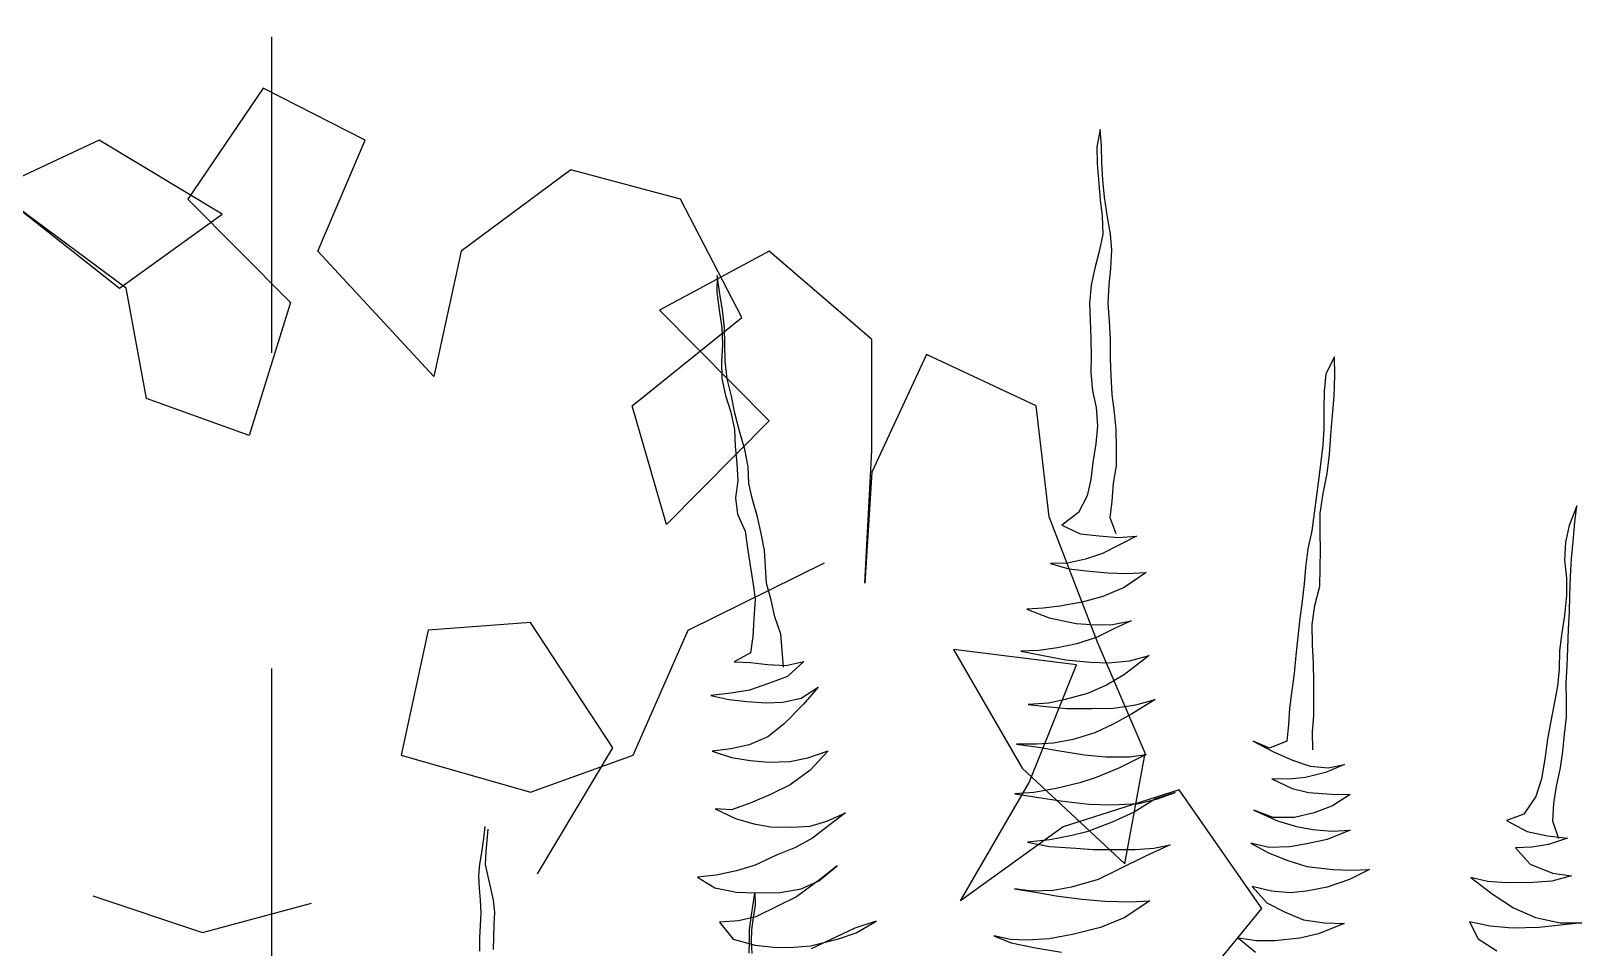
# Model space of a CAD drawing. Header units: metres. Extents: x -58 to 722, y -1100 to 345.
# Drawn here: x 25.841 to 26.455, y 104.486 to 104.849 of the extents above; entities that cross this region are included whole.
import ezdxf

# ---------------------------------------------------------------- set-up
doc = ezdxf.new("R2010")
doc.units = ezdxf.units.M
doc.header["$MEASUREMENT"] = 0
doc.linetypes.add('CENTER2', pattern=[1.125, 0.75, -0.125, 0.125, -0.125])
doc.linetypes.add('CENTERX2', pattern=[4, 2.5, -0.5, 0.5, -0.5])
doc.layers.add('FSR_ARQ_002MURO', color=150, linetype='Continuous', lineweight=30)
doc.layers.add('FSR_ARQ_005VEGETACION', color=64, linetype='Continuous')
doc.layers.add('FSR_ARQ_016EJES', color=135, linetype='CENTER2')

# ---------------------------------------------------------------- blocks, each defined once
blk = doc.blocks.new('arbustos 01')
at = {"layer": 'FSR_ARQ_005VEGETACION', "color": 103}
for p, q in [((189.08583, -31.15973), (189.08644, -31.15255)), ((189.08644, -31.15255), (189.08787, -31.1601)), ((189.08572, -31.16725), (189.08583, -31.15973)), ((189.08787, -31.1601), (189.08777, -31.16745)), ((189.08528, -31.17459), (189.08572, -31.16725)), ((189.08777, -31.16745), (189.08697, -31.17633)), ((189.08449, -31.18228), (189.08528, -31.17459)), ((189.08697, -31.17633), (189.08636, -31.1835)), ((189.08318, -31.19115), (189.08449, -31.18228)), ((189.08636, -31.1835), (189.08558, -31.19067)), ((189.08188, -31.19848), (189.08318, -31.19115)), ((189.08558, -31.19067), (189.0853, -31.19853)), ((189.08127, -31.20566), (189.08188, -31.19848)), ((189.0853, -31.19853), (189.0869, -31.20625)), ((189.08168, -31.21353), (189.08127, -31.20566)), ((189.0869, -31.20625), (189.08869, -31.21345)), ((189.08869, -31.21345), (189.0903, -31.221)), ((189.08243, -31.22106), (189.08168, -31.21353)), ((189.2537, -31.22476), (189.25484, -31.21673)), ((189.25484, -31.21673), (189.25508, -31.22409)), ((189.08284, -31.22893), (189.08243, -31.22106)), ((189.0903, -31.221), (189.09104, -31.22887)), ((189.25258, -31.23192), (189.2537, -31.22476)), ((189.25508, -31.22409), (189.25395, -31.23194)), ((189.08238, -31.23696), (189.08284, -31.22893)), ((189.09104, -31.22887), (189.09077, -31.23639)), ((189.25162, -31.23977), (189.25258, -31.23192)), ((189.25395, -31.23194), (189.25282, -31.23962)), ((189.08194, -31.24482), (189.08238, -31.23696)), ((189.09077, -31.23639), (189.09049, -31.2446)), ((189.25152, -31.24695), (189.25162, -31.23977)), ((189.25282, -31.23962), (189.25254, -31.24714)), ((189.08182, -31.2532), (189.08194, -31.24482)), ((189.09049, -31.2446), (189.09039, -31.25212)), ((189.25142, -31.25448), (189.25152, -31.24695)), ((189.25254, -31.24714), (189.25296, -31.2545)), ((188.98324, -31.26058), (188.98335, -31.25254)), ((188.98335, -31.25254), (188.98718, -31.25995)), ((189.08155, -31.26072), (189.08182, -31.2532)), ((189.09039, -31.25212), (189.09046, -31.25947)), ((188.98345, -31.26999), (188.98324, -31.26058)), ((188.98718, -31.25995), (188.98793, -31.26782)), ((189.08109, -31.26909), (189.08155, -31.26072)), ((189.09046, -31.25947), (189.08983, -31.2675)), ((189.25046, -31.26216), (189.25142, -31.25448)), ((189.25296, -31.2545), (189.25285, -31.26202)), ((188.98793, -31.26782), (188.98799, -31.27552)), ((189.08983, -31.2675), (189.0882, -31.27483)), ((189.24864, -31.26983), (189.25046, -31.26216)), ((189.25285, -31.26202), (189.25121, -31.26952)), ((188.98419, -31.2782), (188.98345, -31.26999)), ((189.08013, -31.27694), (189.08109, -31.26909)), ((189.0882, -31.27483), (189.08757, -31.28286)), ((189.24718, -31.27733), (189.24864, -31.26983)), ((189.25121, -31.26952), (189.24889, -31.27684)), ((188.98493, -31.28693), (188.98419, -31.2782)), ((188.98799, -31.27552), (188.98805, -31.28407)), ((189.07935, -31.28428), (189.08013, -31.27694)), ((189.24502, -31.28516), (189.24718, -31.27733)), ((189.24889, -31.27684), (189.24725, -31.28451)), ((188.9855, -31.29549), (188.98493, -31.28693)), ((188.98805, -31.28407), (188.98846, -31.29143)), ((189.07923, -31.29266), (189.07935, -31.28428)), ((189.08757, -31.28286), (189.08832, -31.29073)), ((189.24268, -31.29334), (189.24502, -31.28516)), ((189.24725, -31.28451), (189.24698, -31.29186)), ((188.98846, -31.29143), (188.98939, -31.29862)), ((189.0793, -31.30053), (189.07923, -31.29266)), ((189.08832, -31.29073), (189.08958, -31.29896)), ((189.24121, -31.30084), (189.24268, -31.29334)), ((189.24698, -31.29186), (189.24619, -31.29937)), ((188.98658, -31.30388), (188.9855, -31.29549)), ((188.98939, -31.29862), (188.99015, -31.30581)), ((189.08056, -31.30807), (189.0793, -31.30053)), ((189.08958, -31.29896), (189.0905, -31.30649)), ((189.24094, -31.30819), (189.24121, -31.30084)), ((189.24619, -31.29937), (189.24575, -31.30689)), ((188.98834, -31.31263), (188.98658, -31.30388)), ((188.99015, -31.30581), (188.99124, -31.31352)), ((189.08114, -31.31594), (189.08056, -31.30807)), ((189.0905, -31.30649), (189.09211, -31.31369)), ((189.23931, -31.31535), (189.24094, -31.30819)), ((189.24575, -31.30689), (189.24684, -31.3146)), ((188.98959, -31.32136), (188.98834, -31.31263)), ((188.99124, -31.31352), (188.99233, -31.32123)), ((189.09211, -31.31369), (189.09595, -31.32093)), ((189.23715, -31.32284), (189.23931, -31.31535)), ((189.24684, -31.3146), (189.24589, -31.32177)), ((188.87755, -31.32531), (188.87679, -31.31812)), ((188.87679, -31.31812), (188.88009, -31.32672)), ((188.98965, -31.32991), (188.98959, -31.32136)), ((188.99233, -31.32123), (188.99325, -31.32911)), ((189.08207, -31.3233), (189.08114, -31.31594)), ((189.09595, -31.32093), (189.10323, -31.3265)), ((189.24589, -31.32177), (189.24254, -31.32924)), ((188.87829, -31.3337), (188.87755, -31.32531)), ((188.88009, -31.32672), (188.8817, -31.33409)), ((188.99325, -31.32911), (188.99502, -31.337)), ((189.07938, -31.33043), (189.08207, -31.3233)), ((189.10323, -31.3265), (189.09514, -31.33032)), ((189.23551, -31.33017), (189.23715, -31.32284)), ((189.24254, -31.32924), (189.24158, -31.33675)), ((188.87904, -31.34124), (188.87829, -31.3337)), ((188.8817, -31.33409), (188.88211, -31.34196)), ((188.98954, -31.33744), (188.98965, -31.32991)), ((189.07853, -31.33198), (189.0705, -31.33135)), ((189.0705, -31.33135), (189.07797, -31.33522)), ((189.07797, -31.33522), (189.08544, -31.33908)), ((189.08692, -31.33123), (189.07853, -31.33198)), ((189.09514, -31.33032), (189.08692, -31.33123)), ((189.23405, -31.33768), (189.23551, -31.33017)), ((188.87945, -31.34911), (188.87904, -31.34124)), ((188.88211, -31.34196), (188.88132, -31.34982)), ((188.98961, -31.3453), (188.98954, -31.33744)), ((188.99502, -31.337), (188.99611, -31.34522)), ((189.08544, -31.33908), (189.09293, -31.34158)), ((189.09293, -31.34158), (189.10078, -31.34322)), ((189.23361, -31.34485), (189.23405, -31.33768)), ((189.24158, -31.33675), (189.24045, -31.34426)), ((188.87984, -31.35749), (188.87945, -31.34911)), ((188.88132, -31.34982), (188.88121, -31.35751)), ((188.98984, -31.35334), (188.98961, -31.3453)), ((188.99611, -31.34522), (188.99669, -31.35241)), ((189.07472, -31.34783), (189.06618, -31.34737)), ((189.06618, -31.34737), (189.07584, -31.354)), ((189.0831, -31.3476), (189.07472, -31.34783)), ((189.09115, -31.34685), (189.0831, -31.3476)), ((189.10023, -31.34578), (189.09115, -31.34685)), ((189.10829, -31.34349), (189.10023, -31.34578)), ((189.10078, -31.34322), (189.10829, -31.34349)), ((189.23317, -31.35203), (189.23361, -31.34485)), ((189.24045, -31.34426), (189.23916, -31.3516)), ((188.99195, -31.36192), (188.98984, -31.35334)), ((188.99669, -31.35241), (188.99762, -31.35994)), ((189.07584, -31.354), (189.08519, -31.35788)), ((189.23118, -31.35952), (189.23317, -31.35203)), ((189.23916, -31.3516), (189.2382, -31.35911)), ((188.87992, -31.36467), (188.87984, -31.35749)), ((188.88121, -31.35751), (188.88212, -31.36624)), ((188.9932, -31.37031), (188.99195, -31.36192)), ((188.99762, -31.35994), (188.99854, -31.36765)), ((189.08519, -31.35788), (189.09439, -31.3604)), ((189.09439, -31.3604), (189.10411, -31.36224)), ((189.10411, -31.36224), (189.11145, -31.36303)), ((189.11862, -31.36347), (189.10883, -31.36727)), ((189.11145, -31.36303), (189.11862, -31.36347)), ((189.22955, -31.36685), (189.23118, -31.35952)), ((189.2382, -31.35911), (189.23877, -31.36783)), ((188.88033, -31.37237), (188.87992, -31.36467)), ((188.88212, -31.36624), (188.88338, -31.37395)), ((188.99308, -31.3792), (188.9932, -31.37031)), ((188.99854, -31.36765), (188.99946, -31.3757)), ((189.08092, -31.37031), (189.07273, -31.36866)), ((189.07273, -31.36866), (189.08038, -31.37218)), ((189.0881, -31.37041), (189.08092, -31.37031)), ((189.09699, -31.36984), (189.0881, -31.37041)), ((189.10883, -31.36727), (189.09699, -31.36984)), ((189.22688, -31.37451), (189.22955, -31.36685)), ((189.23877, -31.36783), (189.23917, -31.37553)), ((188.88073, -31.38076), (188.88033, -31.37237)), ((188.88338, -31.37395), (188.8843, -31.38166)), ((188.99946, -31.3757), (189.00037, -31.38392)), ((189.08038, -31.37218), (189.08768, -31.37587)), ((189.08768, -31.37587), (189.0967, -31.37873)), ((189.22627, -31.38169), (189.22688, -31.37451)), ((189.23917, -31.37553), (189.24027, -31.38273)), ((188.88096, -31.38845), (188.88073, -31.38076)), ((188.8843, -31.38166), (188.88453, -31.38987)), ((188.99263, -31.38723), (188.99308, -31.3792)), ((189.00037, -31.38392), (189.00112, -31.39179)), ((189.07352, -31.38628), (189.06483, -31.38394)), ((189.06483, -31.38394), (189.07566, -31.39229)), ((189.0967, -31.37873), (189.10523, -31.38056)), ((189.11219, -31.38373), (189.10156, -31.38581)), ((189.10523, -31.38056), (189.11342, -31.38169)), ((189.12128, -31.38197), (189.11219, -31.38373)), ((189.11342, -31.38169), (189.12128, -31.38197)), ((189.22565, -31.38903), (189.22627, -31.38169)), ((189.24027, -31.38273), (189.2474, -31.38676)), ((188.88137, -31.39598), (188.88096, -31.38845)), ((188.88453, -31.38987), (188.88529, -31.3974)), ((188.99235, -31.39544), (188.99263, -31.38723)), ((189.08257, -31.38709), (189.07352, -31.38628)), ((189.09061, -31.38685), (189.08257, -31.38709)), ((189.10156, -31.38581), (189.09061, -31.38685)), ((189.22464, -31.38833), (189.2168, -31.38652)), ((189.2168, -31.38652), (189.22389, -31.39311)), ((189.23268, -31.38793), (189.22464, -31.38833)), ((189.24021, -31.387), (189.23268, -31.38793)), ((189.2474, -31.38676), (189.24021, -31.387)), ((188.88127, -31.40367), (188.88137, -31.39598)), ((188.88529, -31.3974), (188.88672, -31.40512)), ((188.99242, -31.40296), (188.99235, -31.39544)), ((189.00112, -31.39179), (189.00204, -31.39933)), ((189.07566, -31.39229), (189.08363, -31.39702)), ((189.08363, -31.39702), (189.09196, -31.40055)), ((189.22389, -31.39311), (189.23188, -31.39612)), ((189.23188, -31.39612), (189.24073, -31.39915)), ((188.88134, -31.41103), (188.88127, -31.40367)), ((188.99249, -31.41031), (188.99242, -31.40296)), ((189.00204, -31.39933), (189.00313, -31.40704)), ((189.07069, -31.40556), (189.06217, -31.40322)), ((189.06217, -31.40322), (189.07269, -31.40969)), ((189.09196, -31.40055), (189.10184, -31.40325)), ((189.10184, -31.40325), (189.10917, -31.40489)), ((189.21795, -31.4026), (189.21049, -31.39789)), ((189.21049, -31.39789), (189.21688, -31.40532)), ((189.22596, -31.40442), (189.21795, -31.4026)), ((189.23314, -31.40469), (189.22596, -31.40442)), ((189.24186, -31.40413), (189.23314, -31.40469)), ((189.24073, -31.39915), (189.24875, -31.40046)), ((189.24974, -31.40321), (189.24186, -31.40413)), ((189.24875, -31.40046), (189.25763, -31.40143)), ((189.25763, -31.40143), (189.24974, -31.40321)), ((188.88209, -31.41856), (188.88134, -31.41103)), ((188.88672, -31.40512), (188.88832, -31.41352)), ((188.99307, -31.4175), (188.99249, -31.41031)), ((189.00313, -31.40704), (189.00355, -31.41423)), ((189.08076, -31.40707), (189.07069, -31.40556)), ((189.07269, -31.40969), (189.08066, -31.41408)), ((189.08999, -31.40719), (189.08076, -31.40707)), ((189.1011, -31.40717), (189.08999, -31.40719)), ((189.11018, -31.40627), (189.1011, -31.40717)), ((189.10917, -31.40489), (189.11805, -31.40552)), ((189.11805, -31.40552), (189.11018, -31.40627)), ((189.21688, -31.40532), (189.22549, -31.41399)), ((188.88832, -31.41352), (188.88959, -31.42071)), ((188.9928, -31.42536), (188.99307, -31.4175)), ((189.00355, -31.41423), (189.0043, -31.42159)), ((189.08066, -31.41408), (189.08882, -31.41795)), ((189.08882, -31.41795), (189.09835, -31.42081)), ((189.22549, -31.41399), (189.23259, -31.41973)), ((188.88285, -31.42609), (188.88209, -31.41856)), ((188.88959, -31.42071), (188.89084, -31.42945)), ((189.0043, -31.42159), (189.01196, -31.4246)), ((189.01918, -31.42162), (189.01022, -31.42628)), ((189.01196, -31.4246), (189.01918, -31.42162)), ((189.09835, -31.42081), (189.10688, -31.42247)), ((189.11352, -31.42427), (189.10513, -31.42569)), ((189.10688, -31.42247), (189.1144, -31.42291)), ((189.12329, -31.42286), (189.11352, -31.42427)), ((189.1144, -31.42291), (189.12329, -31.42286)), ((189.23259, -31.41973), (189.24075, -31.42326)), ((189.24075, -31.42326), (189.24893, -31.42491)), ((189.24893, -31.42491), (189.25712, -31.42605)), ((188.88394, -31.43329), (188.88285, -31.42609)), ((188.89084, -31.42945), (188.89226, -31.43819)), ((189.0018, -31.42993), (188.99407, -31.43256)), ((189.01022, -31.42628), (189.0018, -31.42993)), ((189.07346, -31.42851), (189.06612, -31.42739)), ((189.06612, -31.42739), (189.07784, -31.43336)), ((189.08389, -31.42848), (189.07346, -31.42851)), ((189.0933, -31.42758), (189.08389, -31.42848)), ((189.10513, -31.42569), (189.0933, -31.42758)), ((189.21502, -31.42889), (189.206, -31.42587)), ((189.206, -31.42587), (189.21409, -31.43452)), ((189.22287, -31.43054), (189.21502, -31.42889)), ((189.23227, -31.43084), (189.22287, -31.43054)), ((189.24031, -31.43009), (189.23227, -31.43084)), ((189.24854, -31.42884), (189.24031, -31.43009)), ((189.25712, -31.42605), (189.24854, -31.42884)), ((188.88572, -31.44135), (188.88394, -31.43329)), ((188.89226, -31.43819), (188.89472, -31.44592)), ((188.98619, -31.43331), (188.97886, -31.43184)), ((188.97886, -31.43184), (188.98736, -31.43538)), ((188.99407, -31.43256), (188.98619, -31.43331)), ((188.98736, -31.43538), (188.99605, -31.43755)), ((188.99605, -31.43755), (189.00322, -31.43833)), ((189.01092, -31.43809), (189.00197, -31.44242)), ((189.00322, -31.43833), (189.01092, -31.43809)), ((189.07784, -31.43336), (189.08821, -31.4376)), ((189.08821, -31.4376), (189.09536, -31.43992)), ((189.21409, -31.43452), (189.22273, -31.4408)), ((188.88681, -31.44906), (188.88572, -31.44135)), ((188.98467, -31.44492), (188.97646, -31.44498)), ((188.97646, -31.44498), (188.98425, -31.45004)), ((188.99476, -31.4442), (188.98467, -31.44492)), ((189.00197, -31.44242), (188.99476, -31.4442)), ((189.06124, -31.44698), (189.05341, -31.44414)), ((189.05341, -31.44414), (189.06209, -31.44699)), ((189.09536, -31.43992), (189.10575, -31.44246)), ((189.10575, -31.44246), (189.11565, -31.44413)), ((189.12402, -31.44476), (189.1134, -31.44632)), ((189.11565, -31.44413), (189.12402, -31.44476)), ((189.22273, -31.4408), (189.23139, -31.44502)), ((189.23139, -31.44502), (189.2404, -31.4489)), ((188.88722, -31.45676), (188.88681, -31.44906)), ((188.89472, -31.44592), (188.90008, -31.45369)), ((188.98425, -31.45004), (188.99225, -31.45306)), ((189.01877, -31.45188), (189.00844, -31.4567)), ((189.01034, -31.45518), (189.01877, -31.45188)), ((189.06942, -31.44897), (189.06124, -31.44698)), ((189.06209, -31.44699), (189.07142, -31.45276)), ((189.08121, -31.44965), (189.06942, -31.44897)), ((189.09147, -31.44927), (189.08121, -31.44965)), ((189.1038, -31.4479), (189.09147, -31.44927)), ((189.1134, -31.44632), (189.1038, -31.4479)), ((189.2404, -31.4489), (189.24857, -31.45175)), ((189.25576, -31.45133), (189.24681, -31.45566)), ((189.24857, -31.45175), (189.25576, -31.45133)), ((188.56794, -31.46442), (188.56739, -31.45905)), ((188.88462, -31.46454), (188.88722, -31.45676)), ((188.90774, -31.45652), (188.89861, -31.46136)), ((188.90008, -31.45369), (188.90774, -31.45652)), ((188.99225, -31.45306), (189.00094, -31.45523)), ((189.00844, -31.4567), (189.00003, -31.45915)), ((189.00094, -31.45523), (189.01034, -31.45518)), ((189.07142, -31.45276), (189.0811, -31.45717)), ((189.0811, -31.45717), (189.09233, -31.46143)), ((189.20661, -31.45682), (189.19845, -31.45312)), ((189.19845, -31.45312), (189.20573, -31.45869)), ((189.20573, -31.45869), (189.21301, -31.46426)), ((189.21393, -31.45897), (189.20661, -31.45682)), ((189.22213, -31.45943), (189.21393, -31.45897)), ((189.23874, -31.45794), (189.23137, -31.45921)), ((189.24681, -31.45566), (189.23874, -31.45794)), ((188.56621, -31.46026), (188.56664, -31.46528)), ((188.56664, -31.46528), (188.56718, -31.47029)), ((188.56886, -31.47063), (188.56794, -31.46442)), ((188.88969, -31.46329), (188.88079, -31.4642)), ((188.88079, -31.4642), (188.88913, -31.46704)), ((188.89861, -31.46136), (188.88969, -31.46329)), ((188.98445, -31.46116), (188.97642, -31.46071)), ((188.97642, -31.46071), (188.98662, -31.46478)), ((188.99283, -31.46042), (188.98445, -31.46116)), ((188.98662, -31.46478), (188.99548, -31.46678)), ((189.00003, -31.45915), (188.99283, -31.46042)), ((189.09233, -31.46143), (189.09949, -31.46323)), ((189.09949, -31.46323), (189.10852, -31.46506)), ((189.10852, -31.46506), (189.11843, -31.46605)), ((189.21301, -31.46426), (189.22047, -31.46829)), ((189.23137, -31.45921), (189.22213, -31.45943)), ((188.56718, -31.47029), (188.56738, -31.47579)), ((188.56977, -31.47576), (188.56886, -31.47063)), ((188.88913, -31.46704), (188.89647, -31.46817)), ((188.89647, -31.46817), (188.90364, -31.46844)), ((188.90364, -31.46844), (188.89722, -31.4757)), ((188.99548, -31.46678), (189.00299, -31.46808)), ((189.00299, -31.46808), (189.01222, -31.46837)), ((189.01236, -31.47077), (189.00393, -31.47407)), ((189.01222, -31.46837), (189.02011, -31.46643)), ((189.02011, -31.46643), (189.01236, -31.47077)), ((189.06282, -31.46872), (189.05566, -31.46725)), ((189.05566, -31.46725), (189.06654, -31.47219)), ((189.07102, -31.46917), (189.06282, -31.46872)), ((189.06654, -31.47219), (189.0786, -31.47817)), ((189.0782, -31.46927), (189.07102, -31.46917)), ((189.08949, -31.46925), (189.0782, -31.46927)), ((189.09719, -31.46867), (189.08949, -31.46925)), ((189.10866, -31.46797), (189.09719, -31.46867)), ((189.11843, -31.46605), (189.10866, -31.46797)), ((189.22047, -31.46829), (189.22846, -31.47165)), ((189.22846, -31.47165), (189.23815, -31.47606)), ((188.56738, -31.47579), (188.56626, -31.48118)), ((188.5702, -31.48077), (188.56977, -31.47576)), ((188.89722, -31.4757), (188.88742, -31.47967)), ((188.97583, -31.47831), (188.96797, -31.47803)), ((188.96797, -31.47803), (188.9768, -31.48243)), ((188.98404, -31.47808), (188.97583, -31.47831)), ((188.99552, -31.4767), (188.98404, -31.47808)), ((189.00393, -31.47407), (188.99552, -31.4767)), ((189.0786, -31.47817), (189.08726, -31.48239)), ((189.21019, -31.48303), (189.20207, -31.47642)), ((189.20207, -31.47642), (189.20934, -31.48216)), ((189.23815, -31.47606), (189.24632, -31.47856)), ((189.24632, -31.47856), (189.25536, -31.48057)), ((188.56501, -31.48622), (188.56389, -31.4915)), ((188.56626, -31.48118), (188.56501, -31.48622)), ((188.56939, -31.49154), (188.56991, -31.48627)), ((188.56991, -31.48627), (188.5702, -31.48077)), ((188.88742, -31.47967), (188.87903, -31.48076)), ((188.87903, -31.48076), (188.88771, -31.4831)), ((188.88771, -31.4831), (188.89608, -31.48372)), ((188.89608, -31.48372), (188.90771, -31.48388)), ((188.90771, -31.48388), (188.91609, -31.48331)), ((188.9233, -31.48153), (188.91397, -31.48875)), ((188.91609, -31.48331), (188.9233, -31.48153)), ((188.9768, -31.48243), (188.9865, -31.48581)), ((188.9865, -31.48581), (188.99571, -31.48764)), ((189.0111, -31.48751), (189.01951, -31.48557)), ((189.01951, -31.48557), (189.01308, -31.49266)), ((189.08726, -31.48239), (189.09901, -31.4858)), ((189.09901, -31.4858), (189.10703, -31.48727)), ((189.20934, -31.48216), (189.22001, -31.49)), ((189.218, -31.48656), (189.21019, -31.48303)), ((189.25597, -31.48605), (189.24637, -31.48797)), ((189.25536, -31.48057), (189.26355, -31.48136)), ((189.26355, -31.48136), (189.25597, -31.48605)), ((188.44885, -31.48852), (188.44868, -31.49366)), ((188.44964, -31.49412), (188.44885, -31.48852)), ((188.56389, -31.4915), (188.56336, -31.497)), ((188.5691, -31.49704), (188.56939, -31.49154)), ((188.91397, -31.48875), (188.90465, -31.49495)), ((188.99571, -31.48764), (189.00289, -31.48825)), ((189.00289, -31.48825), (189.0111, -31.48751)), ((189.01308, -31.49266), (189.00499, -31.49683)), ((189.0731, -31.49228), (189.06456, -31.49182)), ((189.06456, -31.49182), (189.07592, -31.49933)), ((189.08422, -31.49192), (189.0731, -31.49228)), ((189.09449, -31.49103), (189.08422, -31.49192)), ((189.1058, -31.48965), (189.09449, -31.49103)), ((189.11402, -31.48822), (189.1058, -31.48965)), ((189.10703, -31.48727), (189.11643, -31.48757)), ((189.12414, -31.48648), (189.11402, -31.48822)), ((189.11643, -31.48757), (189.12414, -31.48648)), ((189.22721, -31.48822), (189.218, -31.48656)), ((189.22001, -31.49), (189.22833, -31.49422)), ((189.23815, -31.48837), (189.22721, -31.48822)), ((189.24637, -31.48797), (189.23815, -31.48837)), ((188.44868, -31.49366), (188.44947, -31.49915)), ((188.44947, -31.49915), (188.45026, -31.50451)), ((188.45043, -31.49913), (188.44964, -31.49412)), ((188.4511, -31.50462), (188.45043, -31.49913)), ((188.56336, -31.497), (188.56355, -31.50226)), ((188.56942, -31.50266), (188.5691, -31.49704)), ((188.89485, -31.4991), (188.88404, -31.50151)), ((188.90465, -31.49495), (188.89485, -31.4991)), ((189.00499, -31.49683), (188.99691, -31.50014)), ((189.07592, -31.49933), (189.08629, -31.50358)), ((189.22833, -31.49422), (189.23784, -31.49879)), ((189.23784, -31.49879), (189.24551, -31.50061)), ((188.45026, -31.50451), (188.45045, -31.50977)), ((188.45117, -31.50964), (188.4511, -31.50462)), ((188.56355, -31.50226), (188.56375, -31.50799)), ((188.56973, -31.50815), (188.56942, -31.50266)), ((188.88404, -31.50151), (188.87447, -31.50155)), ((188.87447, -31.50155), (188.88386, -31.50254)), ((188.88386, -31.50254), (188.89325, -31.50352)), ((188.89325, -31.50352), (188.90521, -31.50385)), ((188.90521, -31.50385), (188.9148, -31.50296)), ((188.9148, -31.50296), (188.92389, -31.50103)), ((188.92389, -31.50103), (188.9202, -31.5085)), ((188.98766, -31.50155), (188.97911, -31.50178)), ((188.97911, -31.50178), (188.99033, -31.50638)), ((188.99691, -31.50014), (188.98766, -31.50155)), ((188.99033, -31.50638), (188.99851, -31.5082)), ((189.08629, -31.50358), (189.09856, -31.50665)), ((189.09856, -31.50665), (189.10879, -31.5085)), ((189.1938, -31.50589), (189.18498, -31.50081)), ((189.18498, -31.50081), (189.19434, -31.50385)), ((189.20146, -31.50856), (189.1938, -31.50589)), ((189.19434, -31.50385), (189.20522, -31.50895)), ((189.24551, -31.50061), (189.25388, -31.50123)), ((189.25388, -31.50123), (189.2478, -31.50868)), ((188.45045, -31.50977), (188.45016, -31.51492)), ((188.45124, -31.5149), (188.45117, -31.50964)), ((188.56375, -31.50799), (188.56382, -31.51325)), ((188.56981, -31.51401), (188.56973, -31.50815)), ((188.9202, -31.5085), (188.91192, -31.51386)), ((188.99851, -31.5082), (189.00961, -31.50937)), ((189.00961, -31.50937), (189.01764, -31.50948)), ((189.01764, -31.50948), (189.02553, -31.50822)), ((189.02553, -31.50822), (189.01809, -31.51445)), ((189.11489, -31.51251), (189.10341, -31.51441)), ((189.10879, -31.5085), (189.1187, -31.50915)), ((189.12552, -31.51026), (189.11489, -31.51251)), ((189.1187, -31.50915), (189.12588, -31.5089)), ((189.13326, -31.50729), (189.12552, -31.51026)), ((189.12588, -31.5089), (189.13326, -31.50729)), ((189.2139, -31.51163), (189.20146, -31.50856)), ((189.20522, -31.50895), (189.21354, -31.513)), ((189.22124, -31.51225), (189.2139, -31.51163)), ((189.22877, -31.51235), (189.22124, -31.51225)), ((189.23819, -31.51128), (189.22877, -31.51235)), ((189.2478, -31.50868), (189.23819, -31.51128))]:
    blk.add_line(p, q, dxfattribs=at)
blk = doc.blocks.new('arbusto fsr 2')
at = {"layer": 'FSR_ARQ_005VEGETACION', "color": 104}
for p, q in [((276.90956, -31.46952), (276.94997, -31.44892)), ((276.94997, -31.44892), (276.97984, -31.49283)), ((276.92839, -31.51343), (276.90956, -31.46952)), ((276.96629, -31.49879), (277.01498, -31.46952)), ((277.01498, -31.46952), (277.05839, -31.48985)), ((276.78483, -31.49283), (276.82825, -31.48118)), ((276.82825, -31.48118), (276.87167, -31.51343)), ((276.76048, -31.53972), (276.78483, -31.49283)), ((276.97984, -31.49283), (276.93918, -31.53376)), ((277.00694, -31.52807), (276.96629, -31.49879)), ((277.00418, -31.52807), (277.0476, -31.49581)), ((277.0476, -31.49581), (277.00694, -31.52807)), ((276.70903, -31.5484), (276.74969, -31.51343)), ((276.74969, -31.51343), (276.79311, -31.53674)), ((276.87167, -31.51343), (276.88246, -31.56304)), ((276.88246, -31.56304), (276.92839, -31.51343)), ((276.99615, -31.57171), (277.00418, -31.52807)), ((276.79311, -31.53674), (276.74969, -31.58065)), ((276.93918, -31.53376), (276.95549, -31.58635)), ((276.8039, -31.57469), (276.76048, -31.53972)), ((276.70903, -31.59231), (276.70903, -31.5484)), ((276.64403, -31.57469), (276.68745, -31.55436)), ((276.68745, -31.55436), (276.70903, -31.60098)), ((276.95549, -31.58635), (276.99615, -31.57171)), ((276.63876, -31.6186), (276.64403, -31.57469)), ((276.79035, -31.62158), (276.8039, -31.57469)), ((276.74969, -31.58065), (276.79035, -31.62158)), ((276.71179, -31.64489), (276.70903, -31.59231)), ((276.70903, -31.60098), (276.71179, -31.64489)), ((276.61969, -31.66821), (276.63876, -31.6186)), ((276.78173, -31.66342), (276.72777, -31.63686)), ((276.80356, -31.71302), (276.78173, -31.66342)), ((276.81159, -31.71004), (276.84422, -31.66044)), ((276.84422, -31.66044), (276.88463, -31.66342)), ((276.88463, -31.66342), (276.89542, -31.71302)), ((276.60086, -31.71212), (276.61969, -31.66821)), ((276.62797, -31.67715), (276.67666, -31.67119)), ((276.67666, -31.67119), (276.64955, -31.71808)), ((276.64679, -31.72377), (276.62797, -31.67715)), ((276.60889, -31.75603), (276.60086, -31.71212)), ((276.84422, -31.72766), (276.80356, -31.71302)), ((276.84146, -31.75992), (276.81159, -31.71004)), ((276.89542, -31.71302), (276.84422, -31.72766)), ((276.64955, -31.71808), (276.60889, -31.75603)), ((276.55468, -31.77365), (276.58731, -31.72675)), ((276.58731, -31.72675), (276.63324, -31.74139)), ((276.6739, -31.77067), (276.64679, -31.72377)), ((276.63324, -31.74139), (276.6739, -31.77067)), ((277.01739, -31.76859), (276.97398, -31.78323)), ((276.59534, -31.82325), (276.55468, -31.77365)), ((276.97398, -31.78323), (276.93081, -31.77157))]:
    blk.add_line(p, q, dxfattribs=at)

msp = doc.modelspace()

# ---------------------------------------------------------------- linework, layer by layer
at = {"layer": 'FSR_ARQ_016EJES', "linetype": 'CENTERX2', "ltscale": 0.25}
msp.add_line((25.93635, 103.97149), (25.93635, 115.38307), dxfattribs=at)

# ---------------------------------------------------------------- block references
at = {"layer": 'FSR_ARQ_002MURO', "xscale": -1}
msp.add_blockref('arbusto fsr 2', (302.88294, 136.2751), dxfattribs=at)
at = {"layer": 'FSR_ARQ_005VEGETACION', "xscale": -0.9, "yscale": 0.9, "zscale": 0.9}
for p in [(195.73149, 132.84711), (196.44208, 132.84711)]:
    msp.add_blockref('arbustos 01', p, dxfattribs=at)

doc.saveas('drawing.dxf')
